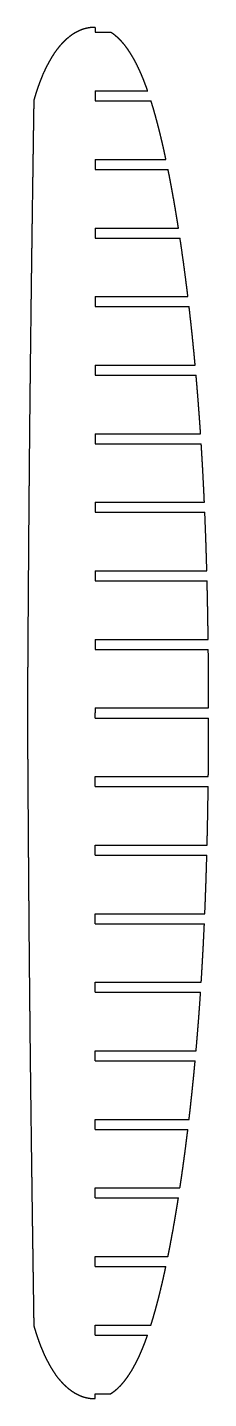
# Model space of a CAD drawing. Header units: metres. Extents: x 1 to 70, y -260 to 260.
import ezdxf

# ---------------------------------------------------------------- set-up
doc = ezdxf.new("R2010")
doc.units = ezdxf.units.M

msp = doc.modelspace()

# ---------------------------------------------------------------- linework, layer by layer
for p, q in [((26.64, 258.1, 873), (32.58, 258.1, 873)), ((26.64, 235.9, 873), (46.61, 235.9, 873)), ((26.64, 232.1, 873), (47.88, 232.1, 873)), ((26.64, 209.9, 873), (53.55, 209.9, 873)), ((26.64, 206.1, 873), (54.34, 206.1, 873)), ((26.64, 183.9, 873), (58.29, 183.9, 873)), ((26.64, 180.1, 873), (58.88, 180.1, 873)), ((26.64, 157.9, 873), (61.89, 157.9, 873)), ((26.64, 154.1, 873), (62.34, 154.1, 873)), ((26.64, 131.9, 873), (64.65, 131.9, 873)), ((26.64, 128.1, 873), (65, 128.1, 873)), ((26.64, 105.9, 873), (66.71, 105.9, 873)), ((26.64, 102.1, 873), (66.95, 102.1, 873)), ((26.64, 79.9, 873), (68.15, 79.9, 873)), ((26.64, 76.1, 873), (68.32, 76.1, 873)), ((26.64, 53.9, 873), (69.08, 53.9, 873)), ((26.64, 50.1, 873), (69.18, 50.1, 873)), ((26.64, 27.9, 873), (69.59, 27.9, 873)), ((26.64, 24.1, 873), (69.63, 24.1, 873)), ((26.64, 1.9, 873), (69.76, 1.9, 873)), ((26.64, -1.9, 873), (69.76, -1.9, 873)), ((26.64, -24.1, 873), (69.64, -24.1, 873)), ((26.64, -27.9, 873), (69.59, -27.9, 873)), ((26.64, -50.1, 873), (69.18, -50.1, 873)), ((26.64, -53.9, 873), (69.08, -53.9, 873)), ((26.64, -76.1, 873), (68.32, -76.1, 873)), ((26.64, -79.9, 873), (68.15, -79.9, 873)), ((26.64, -102.1, 873), (66.95, -102.1, 873)), ((26.64, -105.9, 873), (66.71, -105.9, 873)), ((26.64, -128.1, 873), (64.99, -128.1, 873)), ((26.64, -131.9, 873), (64.65, -131.9, 873)), ((26.64, -154.1, 873), (62.33, -154.1, 873)), ((26.64, -157.9, 873), (61.88, -157.9, 873)), ((26.64, -180.1, 873), (58.86, -180.1, 873)), ((26.64, -183.9, 873), (58.27, -183.9, 873)), ((26.64, -206.1, 873), (54.31, -206.1, 873)), ((26.64, -209.9, 873), (53.52, -209.9, 873)), ((26.64, -232.1, 873), (47.84, -232.1, 873)), ((26.64, -235.9, 873), (46.58, -235.9, 873)), ((26.64, -258.1, 873), (32.56, -258.1, 873))]:
    msp.add_line(p, q)
for points, knots in [([(26.64, 259.95, 873), (26.15, 259.97, 873), (25.66, 259.96, 873), (25.17, 259.93, 873), (24.68, 259.88, 873), (24.19, 259.81, 873), (23.71, 259.71, 873), (23.23, 259.6, 873), (22.56, 259.41, 873), (22.38, 259.36, 873), (22.19, 259.3, 873), (22, 259.24, 873), (21.82, 259.17, 873), (21.63, 259.1, 873), (21.45, 259.04, 873), (20.67, 258.73, 873), (20.08, 258.47, 873), (19.5, 258.18, 873), (18.94, 257.87, 873), (18.39, 257.53, 873), (17.85, 257.18, 873), (17.33, 256.8, 873), (16.08, 255.83, 873), (15.36, 255.21, 873), (14.68, 254.56, 873), (14.02, 253.87, 873), (13.39, 253.17, 873), (12.79, 252.43, 873), (12.21, 251.68, 873), (10.99, 249.98, 873), (10.35, 249.02, 873), (9.75, 248.04, 873), (9.18, 247.04, 873), (8.63, 246.03, 873), (8.11, 245, 873), (7.62, 243.96, 873), (6.57, 241.63, 873), (6.03, 240.32, 873), (5.52, 239.01, 873), (5.03, 237.68, 873), (4.57, 236.35, 873), (4.14, 235.01, 873), (3.73, 233.66, 873), (3.34, 232.3, 873)], [0, 0, 0, 0, 0, 0, 0, 0, 0, 0.101698, 0.101698, 0.101698, 0.101698, 0.101698, 0.101698, 0.101698, 0.142322, 0.142322, 0.142322, 0.142322, 0.142322, 0.142322, 0.142322, 0.275193, 0.275193, 0.275193, 0.275193, 0.275193, 0.275193, 0.275193, 0.470622, 0.470622, 0.470622, 0.470622, 0.470622, 0.470622, 0.470622, 0.708459, 0.708459, 0.708459, 0.708459, 0.708459, 0.708459, 0.708459, 1, 1, 1, 1, 1, 1, 1, 1, 1]), ([(46.61, 235.9, 873), (46.46, 236.35, 873), (46.3, 236.79, 873), (46.14, 237.24, 873), (45.98, 237.68, 873), (45.81, 238.12, 873), (45.64, 238.57, 873), (45.47, 239.01, 873), (44.92, 240.43, 873), (44.52, 241.4, 873), (44.11, 242.37, 873), (43.68, 243.34, 873), (43.24, 244.3, 873), (42.79, 245.25, 873), (42.31, 246.19, 873), (41.4, 247.89, 873), (40.97, 248.66, 873), (40.52, 249.42, 873), (40.06, 250.17, 873), (39.59, 250.91, 873), (39.09, 251.63, 873), (38.57, 252.34, 873), (37.55, 253.65, 873), (37.05, 254.26, 873), (36.53, 254.84, 873), (35.99, 255.41, 873), (35.42, 255.96, 873), (34.84, 256.48, 873), (34.23, 256.97, 873), (33.47, 257.52, 873), (33.34, 257.61, 873), (33.22, 257.69, 873), (33.1, 257.78, 873), (32.97, 257.86, 873), (32.84, 257.94, 873), (32.71, 258.02, 873), (32.58, 258.1, 873)], [0, 0, 0, 0, 0, 0, 0, 0, 0, 0.141495, 0.141495, 0.141495, 0.141495, 0.141495, 0.141495, 0.141495, 0.456975, 0.456975, 0.456975, 0.456975, 0.456975, 0.456975, 0.456975, 0.72018, 0.72018, 0.72018, 0.72018, 0.72018, 0.72018, 0.72018, 0.954821, 0.954821, 0.954821, 0.954821, 0.954821, 0.954821, 0.954821, 1, 1, 1, 1, 1, 1, 1, 1, 1]), ([(3.34, 232.3, 873), (3.34, 232.3, 873), (3.34, 232.3, 873), (3.34, 232.3, 873), (3.34, 232.3, 873), (3.34, 232.3, 873), (3.34, 232.3, 873), (3.34, 232.3, 873), (3.34, 232.3, 873), (3.34, 232.3, 873), (3.34, 232.29, 873), (3.34, 232.29, 873), (3.34, 232.28, 873), (3.34, 232.28, 873), (3.34, 232.27, 873), (3.34, 232.25, 873), (3.34, 232.24, 873), (3.34, 232.22, 873), (3.34, 232.21, 873), (3.34, 232.19, 873), (3.34, 232.16, 873), (3.34, 232.14, 873), (3.34, 232.09, 873), (3.34, 232.07, 873), (3.34, 232.05, 873), (3.34, 232.02, 873), (3.34, 232, 873), (3.34, 231.97, 873), (3.34, 231.95, 873), (3.34, 231.87, 873), (3.33, 231.83, 873), (3.33, 231.78, 873), (3.33, 231.72, 873), (3.33, 231.66, 873), (3.33, 231.6, 873), (3.33, 231.53, 873), (3.33, 231.38, 873), (3.33, 231.3, 873), (3.33, 231.21, 873), (3.32, 231.11, 873), (3.32, 231.01, 873), (3.32, 230.9, 873), (3.32, 230.79, 873), (3.31, 230.45, 873), (3.31, 230.23, 873), (3.31, 230.01, 873), (3.3, 229.79, 873), (3.3, 229.57, 873), (3.3, 229.36, 873), (3.3, 229.14, 873), (3.29, 228.56, 873), (3.28, 228.2, 873), (3.28, 227.84, 873), (3.27, 227.47, 873), (3.27, 227.11, 873), (3.26, 226.75, 873), (3.26, 226.39, 873), (3.24, 225.26, 873), (3.23, 224.49, 873), (3.22, 223.72, 873), (3.21, 222.95, 873), (3.19, 222.18, 873), (3.18, 221.41, 873), (3.17, 220.64, 873), (3.15, 219.35, 873), (3.15, 218.82, 873), (3.14, 218.26, 873), (3.13, 217.7, 873), (3.12, 217.11, 873), (3.11, 216.51, 873), (3.1, 215.88, 873), (3.09, 214.91, 873), (3.08, 214.57, 873), (3.08, 214.23, 873), (3.07, 213.9, 873), (3.07, 213.56, 873), (3.06, 213.23, 873), (3.06, 212.89, 873), (3.05, 212.14, 873), (3.04, 211.72, 873), (3.04, 211.3, 873), (3.03, 210.87, 873), (3.02, 210.43, 873), (3.02, 209.99, 873), (3.01, 209.54, 873), (2.97, 206.86, 873), (2.94, 204.64, 873), (2.91, 202.41, 873), (2.88, 200.19, 873), (2.84, 197.97, 873), (2.81, 195.75, 873), (2.78, 193.52, 873), (2.68, 186.06, 873), (2.6, 180.81, 873), (2.53, 175.57, 873), (2.46, 170.32, 873), (2.39, 165.08, 873), (2.32, 159.83, 873), (2.26, 154.59, 873), (2.14, 145.22, 873), (2.09, 141.1, 873), (2.04, 136.98, 873), (1.99, 132.86, 873), (1.95, 128.74, 873), (1.9, 124.62, 873), (1.86, 120.49, 873), (1.77, 112.25, 873), (1.73, 108.12, 873), (1.69, 104, 873), (1.65, 99.87, 873), (1.61, 95.74, 873), (1.57, 91.62, 873), (1.54, 87.49, 873), (1.47, 80.18, 873), (1.45, 76.98, 873), (1.42, 73.79, 873), (1.39, 70.6, 873), (1.37, 67.41, 873), (1.34, 64.22, 873), (1.32, 61.03, 873), (1.28, 55.09, 873), (1.26, 52.34, 873), (1.24, 49.59, 873), (1.22, 46.84, 873), (1.2, 44.09, 873), (1.18, 41.34, 873), (1.16, 38.59, 873), (1.13, 33.97, 873), (1.12, 32.1, 873), (1.1, 30.22, 873), (1.09, 28.35, 873), (1.08, 26.48, 873), (1.07, 24.61, 873), (1.05, 22.74, 873), (1.04, 20.13, 873), (1.03, 19.42, 873), (1.03, 18.73, 873), (1.02, 18.05, 873), (1.02, 17.39, 873), (1.02, 16.76, 873), (1.01, 16.14, 873), (1, 14.95, 873), (1, 14.37, 873), (1, 13.79, 873), (0.99, 13.21, 873), (0.99, 12.62, 873), (0.99, 12.04, 873), (0.98, 11.46, 873), (0.97, 10.21, 873), (0.97, 9.53, 873), (0.97, 8.86, 873), (0.96, 8.19, 873), (0.96, 7.51, 873), (0.95, 6.84, 873), (0.95, 6.17, 873), (0.94, 5.15, 873), (0.94, 4.8, 873), (0.94, 4.46, 873), (0.93, 4.12, 873), (0.93, 3.77, 873), (0.93, 3.43, 873), (0.93, 3.08, 873), (0.92, 2.55, 873), (0.92, 2.37, 873), (0.92, 2.2, 873), (0.92, 2.04, 873), (0.92, 1.89, 873), (0.92, 1.75, 873), (0.92, 1.61, 873), (0.92, 1.36, 873), (0.92, 1.24, 873), (0.92, 1.13, 873), (0.91, 1.03, 873), (0.91, 0.93, 873), (0.91, 0.85, 873), (0.91, 0.76, 873), (0.91, 0.65, 873), (0.91, 0.62, 873), (0.91, 0.58, 873), (0.91, 0.55, 873), (0.91, 0.52, 873), (0.91, 0.49, 873), (0.91, 0.46, 873), (0.91, 0.38, 873), (0.91, 0.34, 873), (0.91, 0.3, 873), (0.91, 0.27, 873), (0.91, 0.24, 873), (0.91, 0.21, 873), (0.91, 0.18, 873), (0.91, 0.13, 873), (0.91, 0.11, 873), (0.91, 0.09, 873), (0.91, 0.08, 873), (0.91, 0.06, 873), (0.91, 0.05, 873), (0.91, 0.04, 873), (0.91, 0.03, 873), (0.91, 0.02, 873), (0.91, 0.01, 873), (0.91, 0.01, 873), (0.91, 0, 873), (0.91, 0, 873), (0.91, 0, 873), (0.91, 0, 873), (0.91, 0, 873), (0.91, 0, 873), (0.91, 0, 873), (0.91, 0, 873), (0.91, 0, 873), (0.91, -0.01, 873), (0.91, -0.02, 873), (0.91, -0.03, 873), (0.91, -0.03, 873), (0.91, -0.05, 873), (0.91, -0.06, 873), (0.91, -0.08, 873), (0.91, -0.1, 873), (0.91, -0.14, 873), (0.91, -0.17, 873), (0.91, -0.2, 873), (0.91, -0.24, 873), (0.91, -0.27, 873), (0.91, -0.32, 873), (0.91, -0.37, 873), (0.91, -0.47, 873), (0.91, -0.52, 873), (0.91, -0.57, 873), (0.91, -0.63, 873), (0.91, -0.69, 873), (0.91, -0.75, 873), (0.91, -0.82, 873), (0.91, -0.97, 873), (0.92, -1.05, 873), (0.92, -1.14, 873), (0.92, -1.23, 873), (0.92, -1.32, 873), (0.92, -1.43, 873), (0.92, -1.53, 873), (0.92, -1.86, 873), (0.92, -2.08, 873), (0.92, -2.3, 873), (0.92, -2.52, 873), (0.93, -2.74, 873), (0.93, -2.95, 873), (0.93, -3.17, 873), (0.93, -3.76, 873), (0.93, -4.12, 873), (0.94, -4.48, 873), (0.94, -4.84, 873), (0.94, -5.21, 873), (0.94, -5.57, 873), (0.95, -5.93, 873), (0.95, -7.07, 873), (0.96, -7.84, 873), (0.96, -8.61, 873), (0.97, -9.39, 873), (0.97, -10.16, 873), (0.98, -10.93, 873), (0.98, -11.7, 873), (0.99, -13, 873), (1, -13.53, 873), (1, -14.09, 873), (1, -14.66, 873), (1.01, -15.25, 873), (1.01, -15.85, 873), (1.01, -16.48, 873), (1.02, -17.46, 873), (1.02, -17.79, 873), (1.02, -18.13, 873), (1.03, -18.47, 873), (1.03, -18.81, 873), (1.03, -19.14, 873), (1.03, -19.48, 873), (1.04, -20.23, 873), (1.04, -20.65, 873), (1.04, -21.08, 873), (1.05, -21.51, 873), (1.05, -21.95, 873), (1.05, -22.39, 873), (1.05, -22.84, 873), (1.07, -25.44, 873), (1.09, -27.59, 873), (1.1, -29.73, 873), (1.11, -31.87, 873), (1.13, -34.02, 873), (1.14, -36.16, 873), (1.16, -38.3, 873), (1.21, -45.79, 873), (1.25, -51.14, 873), (1.28, -56.48, 873), (1.32, -61.82, 873), (1.37, -67.17, 873), (1.41, -72.51, 873), (1.45, -77.86, 873), (1.53, -87.33, 873), (1.57, -91.45, 873), (1.61, -95.58, 873), (1.65, -99.7, 873), (1.68, -103.83, 873), (1.73, -107.95, 873), (1.77, -112.08, 873), (1.85, -120.33, 873), (1.9, -124.45, 873), (1.94, -128.57, 873), (1.99, -132.69, 873), (2.04, -136.82, 873), (2.09, -140.94, 873), (2.14, -145.06, 873), (2.23, -152.37, 873), (2.27, -155.55, 873), (2.31, -158.73, 873), (2.35, -161.92, 873), (2.39, -165.1, 873), (2.43, -168.28, 873), (2.48, -171.47, 873), (2.56, -177.39, 873), (2.59, -180.14, 873), (2.63, -182.88, 873), (2.67, -185.62, 873), (2.71, -188.36, 873), (2.75, -191.1, 873), (2.78, -193.85, 873), (2.85, -198.45, 873), (2.88, -200.32, 873), (2.9, -202.18, 873), (2.93, -204.05, 873), (2.96, -205.91, 873), (2.98, -207.78, 873), (3.01, -209.64, 873), (3.05, -212.24, 873), (3.06, -212.95, 873), (3.07, -213.64, 873), (3.08, -214.31, 873), (3.09, -214.97, 873), (3.1, -215.6, 873), (3.11, -216.22, 873), (3.12, -217.4, 873), (3.13, -217.98, 873), (3.14, -218.56, 873), (3.15, -219.14, 873), (3.16, -219.72, 873), (3.17, -220.3, 873), (3.18, -220.88, 873), (3.19, -222.13, 873), (3.2, -222.8, 873), (3.21, -223.47, 873), (3.22, -224.14, 873), (3.23, -224.82, 873), (3.24, -225.49, 873), (3.25, -226.16, 873), (3.27, -227.17, 873), (3.27, -227.51, 873), (3.28, -227.86, 873), (3.28, -228.2, 873), (3.29, -228.54, 873), (3.29, -228.89, 873), (3.3, -229.23, 873), (3.3, -229.76, 873), (3.31, -229.94, 873), (3.31, -230.11, 873), (3.31, -230.27, 873), (3.31, -230.42, 873), (3.32, -230.56, 873), (3.32, -230.69, 873), (3.32, -230.95, 873), (3.32, -231.06, 873), (3.32, -231.17, 873), (3.33, -231.27, 873), (3.33, -231.37, 873), (3.33, -231.46, 873), (3.33, -231.54, 873), (3.33, -231.65, 873), (3.33, -231.69, 873), (3.33, -231.72, 873), (3.33, -231.76, 873), (3.33, -231.79, 873), (3.33, -231.82, 873), (3.33, -231.85, 873), (3.34, -231.92, 873), (3.34, -231.96, 873), (3.34, -232, 873), (3.34, -232.03, 873), (3.34, -232.07, 873), (3.34, -232.1, 873), (3.34, -232.12, 873), (3.34, -232.17, 873), (3.34, -232.19, 873), (3.34, -232.21, 873), (3.34, -232.22, 873), (3.34, -232.24, 873), (3.34, -232.25, 873), (3.34, -232.26, 873), (3.34, -232.27, 873), (3.34, -232.28, 873), (3.34, -232.28, 873), (3.34, -232.29, 873), (3.34, -232.29, 873), (3.34, -232.29, 873), (3.34, -232.29, 873), (3.34, -232.3, 873), (3.34, -232.3, 873), (3.34, -232.3, 873), (3.34, -232.3, 873), (3.34, -232.3, 873), (3.34, -232.3, 873), (3.34, -232.3, 873), (3.34, -232.3, 873)], [0, 0, 0, 0, 0, 0, 0, 0, 0, 0.002269, 0.002269, 0.002269, 0.002269, 0.002269, 0.002269, 0.002269, 0.004639, 0.004639, 0.004639, 0.004639, 0.004639, 0.004639, 0.004639, 0.007246, 0.007246, 0.007246, 0.007246, 0.007246, 0.007246, 0.007246, 0.008905, 0.008905, 0.008905, 0.008905, 0.008905, 0.008905, 0.008905, 0.011275, 0.011275, 0.011275, 0.011275, 0.011275, 0.011275, 0.011275, 0.013882, 0.013882, 0.013882, 0.013882, 0.013882, 0.013882, 0.013882, 0.018489, 0.018489, 0.018489, 0.018489, 0.018489, 0.018489, 0.018489, 0.026127, 0.026127, 0.026127, 0.026127, 0.026127, 0.026127, 0.026127, 0.042379, 0.042379, 0.042379, 0.042379, 0.042379, 0.042379, 0.042379, 0.053322, 0.053322, 0.053322, 0.053322, 0.053322, 0.053322, 0.053322, 0.059072, 0.059072, 0.059072, 0.059072, 0.059072, 0.059072, 0.059072, 0.066109, 0.066109, 0.066109, 0.066109, 0.066109, 0.066109, 0.066109, 0.100444, 0.100444, 0.100444, 0.100444, 0.100444, 0.100444, 0.100444, 0.181458, 0.181458, 0.181458, 0.181458, 0.181458, 0.181458, 0.181458, 0.245118, 0.245118, 0.245118, 0.245118, 0.245118, 0.245118, 0.245118, 0.308847, 0.308847, 0.308847, 0.308847, 0.308847, 0.308847, 0.308847, 0.358129, 0.358129, 0.358129, 0.358129, 0.358129, 0.358129, 0.358129, 0.400611, 0.400611, 0.400611, 0.400611, 0.400611, 0.400611, 0.400611, 0.429519, 0.429519, 0.429519, 0.429519, 0.429519, 0.429519, 0.429519, 0.440832, 0.440832, 0.440832, 0.440832, 0.440832, 0.440832, 0.440832, 0.451767, 0.451767, 0.451767, 0.451767, 0.451767, 0.451767, 0.451767, 0.464417, 0.464417, 0.464417, 0.464417, 0.464417, 0.464417, 0.464417, 0.470892, 0.470892, 0.470892, 0.470892, 0.470892, 0.470892, 0.470892, 0.474455, 0.474455, 0.474455, 0.474455, 0.474455, 0.474455, 0.474455, 0.478017, 0.478017, 0.478017, 0.478017, 0.478017, 0.478017, 0.478017, 0.479799, 0.479799, 0.479799, 0.479799, 0.479799, 0.479799, 0.479799, 0.482767, 0.482767, 0.482767, 0.482767, 0.482767, 0.482767, 0.482767, 0.485736, 0.485736, 0.485736, 0.485736, 0.485736, 0.485736, 0.485736, 0.488891, 0.488891, 0.488891, 0.488891, 0.488891, 0.488891, 0.488891, 0.491891, 0.491891, 0.491891, 0.491891, 0.491891, 0.491891, 0.491891, 0.494861, 0.494861, 0.494861, 0.494861, 0.494861, 0.494861, 0.494861, 0.497832, 0.497832, 0.497832, 0.497832, 0.497832, 0.497832, 0.497832, 0.500308, 0.500308, 0.500308, 0.500308, 0.500308, 0.500308, 0.500308, 0.502783, 0.502783, 0.502783, 0.502783, 0.502783, 0.502783, 0.502783, 0.507596, 0.507596, 0.507596, 0.507596, 0.507596, 0.507596, 0.507596, 0.515574, 0.515574, 0.515574, 0.515574, 0.515574, 0.515574, 0.515574, 0.532551, 0.532551, 0.532551, 0.532551, 0.532551, 0.532551, 0.532551, 0.543982, 0.543982, 0.543982, 0.543982, 0.543982, 0.543982, 0.543982, 0.549988, 0.549988, 0.549988, 0.549988, 0.549988, 0.549988, 0.549988, 0.557339, 0.557339, 0.557339, 0.557339, 0.557339, 0.557339, 0.557339, 0.591797, 0.591797, 0.591797, 0.591797, 0.591797, 0.591797, 0.591797, 0.677735, 0.677735, 0.677735, 0.677735, 0.677735, 0.677735, 0.677735, 0.744062, 0.744062, 0.744062, 0.744062, 0.744062, 0.744062, 0.744062, 0.810345, 0.810345, 0.810345, 0.810345, 0.810345, 0.810345, 0.810345, 0.861539, 0.861539, 0.861539, 0.861539, 0.861539, 0.861539, 0.861539, 0.905633, 0.905633, 0.905633, 0.905633, 0.905633, 0.905633, 0.905633, 0.935624, 0.935624, 0.935624, 0.935624, 0.935624, 0.935624, 0.935624, 0.947361, 0.947361, 0.947361, 0.947361, 0.947361, 0.947361, 0.947361, 0.958704, 0.958704, 0.958704, 0.958704, 0.958704, 0.958704, 0.958704, 0.971827, 0.971827, 0.971827, 0.971827, 0.971827, 0.971827, 0.971827, 0.978544, 0.978544, 0.978544, 0.978544, 0.978544, 0.978544, 0.978544, 0.98224, 0.98224, 0.98224, 0.98224, 0.98224, 0.98224, 0.98224, 0.985936, 0.985936, 0.985936, 0.985936, 0.985936, 0.985936, 0.985936, 0.987784, 0.987784, 0.987784, 0.987784, 0.987784, 0.987784, 0.987784, 0.990863, 0.990863, 0.990863, 0.990863, 0.990863, 0.990863, 0.990863, 0.993943, 0.993943, 0.993943, 0.993943, 0.993943, 0.993943, 0.993943, 0.996099, 0.996099, 0.996099, 0.996099, 0.996099, 0.996099, 0.996099, 1, 1, 1, 1, 1, 1, 1, 1, 1]), ([(53.55, 209.9, 873), (53.33, 210.95, 873), (53.1, 212, 873), (52.87, 213.05, 873), (52.64, 214.1, 873), (52.4, 215.14, 873), (52.16, 216.19, 873), (51.91, 217.24, 873), (51.32, 219.7, 873), (50.97, 221.12, 873), (50.61, 222.53, 873), (50.24, 223.94, 873), (49.86, 225.36, 873), (49.47, 226.76, 873), (49.07, 228.17, 873), (48.56, 229.89, 873), (48.46, 230.21, 873), (48.36, 230.53, 873), (48.27, 230.85, 873), (48.17, 231.17, 873), (48.07, 231.48, 873), (47.97, 231.79, 873), (47.88, 232.1, 873)], [0, 0, 0, 0, 0, 0, 0, 0, 0, 0.373864, 0.373864, 0.373864, 0.373864, 0.373864, 0.373864, 0.373864, 0.88219, 0.88219, 0.88219, 0.88219, 0.88219, 0.88219, 0.88219, 1, 1, 1, 1, 1, 1, 1, 1, 1]), ([(58.29, 183.9, 873), (58.17, 184.68, 873), (58.05, 185.47, 873), (57.92, 186.25, 873), (57.79, 187.04, 873), (57.67, 187.82, 873), (57.54, 188.6, 873), (57.41, 189.38, 873), (56.94, 192.16, 873), (56.6, 194.16, 873), (56.25, 196.15, 873), (55.88, 198.15, 873), (55.51, 200.14, 873), (55.13, 202.13, 873), (54.74, 204.12, 873), (54.34, 206.1, 873)], [0, 0, 0, 0, 0, 0, 0, 0, 0, 0.28158, 0.28158, 0.28158, 0.28158, 0.28158, 0.28158, 0.28158, 1, 1, 1, 1, 1, 1, 1, 1, 1]), ([(64.65, 131.9, 873), (64.61, 132.33, 873), (64.57, 132.76, 873), (64.53, 133.19, 873), (64.49, 133.61, 873), (64.45, 134.04, 873), (64.41, 134.47, 873), (64.37, 134.9, 873), (64.11, 137.67, 873), (63.87, 140.02, 873), (63.64, 142.37, 873), (63.39, 144.72, 873), (63.14, 147.07, 873), (62.88, 149.41, 873), (62.61, 151.76, 873), (62.34, 154.1, 873)], [0, 0, 0, 0, 0, 0, 0, 0, 0, 0.154002, 0.154002, 0.154002, 0.154002, 0.154002, 0.154002, 0.154002, 1, 1, 1, 1, 1, 1, 1, 1, 1]), ([(66.71, 105.9, 873), (66.6, 107.54, 873), (66.48, 109.18, 873), (66.37, 110.82, 873), (66.25, 112.45, 873), (66.13, 114.09, 873), (66.01, 115.73, 873), (65.88, 117.37, 873), (65.66, 120.14, 873), (65.57, 121.28, 873), (65.48, 122.42, 873), (65.39, 123.56, 873), (65.29, 124.7, 873), (65.19, 125.83, 873), (65.1, 126.97, 873), (65, 128.1, 873)], [0, 0, 0, 0, 0, 0, 0, 0, 0, 0.58957, 0.58957, 0.58957, 0.58957, 0.58957, 0.58957, 0.58957, 1, 1, 1, 1, 1, 1, 1, 1, 1]), ([(68.15, 79.9, 873), (68.14, 80.01, 873), (68.14, 80.11, 873), (68.13, 80.22, 873), (68.13, 80.33, 873), (68.13, 80.43, 873), (68.12, 80.54, 873), (68.12, 80.65, 873), (67.99, 83.42, 873), (67.86, 86.09, 873), (67.73, 88.76, 873), (67.58, 91.43, 873), (67.44, 94.1, 873), (67.28, 96.77, 873), (67.12, 99.43, 873), (66.95, 102.1, 873)], [0, 0, 0, 0, 0, 0, 0, 0, 0, 0.038507, 0.038507, 0.038507, 0.038507, 0.038507, 0.038507, 0.038507, 1, 1, 1, 1, 1, 1, 1, 1, 1]), ([(69.76, 1.9, 873), (69.76, 2.04, 873), (69.76, 2.17, 873), (69.76, 2.31, 873), (69.76, 2.44, 873), (69.76, 2.58, 873), (69.76, 2.71, 873), (69.76, 2.85, 873), (69.75, 5.63, 873), (69.75, 8.26, 873), (69.74, 10.9, 873), (69.72, 13.54, 873), (69.71, 16.18, 873), (69.69, 18.82, 873), (69.66, 21.46, 873), (69.63, 24.1, 873)], [0, 0, 0, 0, 0, 0, 0, 0, 0, 0.04892, 0.04892, 0.04892, 0.04892, 0.04892, 0.04892, 0.04892, 1, 1, 1, 1, 1, 1, 1, 1, 1]), ([(69.64, -24.1, 873), (69.66, -21.9, 873), (69.68, -19.7, 873), (69.7, -17.51, 873), (69.71, -15.31, 873), (69.73, -13.11, 873), (69.74, -10.91, 873), (69.74, -8.71, 873), (69.75, -5.94, 873), (69.75, -5.36, 873), (69.75, -4.79, 873), (69.75, -4.21, 873), (69.76, -3.63, 873), (69.76, -3.05, 873), (69.76, -2.48, 873), (69.76, -1.9, 873)], [0, 0, 0, 0, 0, 0, 0, 0, 0, 0.792064, 0.792064, 0.792064, 0.792064, 0.792064, 0.792064, 0.792064, 1, 1, 1, 1, 1, 1, 1, 1, 1]), ([(66.95, -102.1, 873), (66.96, -101.94, 873), (66.97, -101.78, 873), (66.98, -101.62, 873), (66.99, -101.47, 873), (67, -101.31, 873), (67.01, -101.15, 873), (67.02, -100.99, 873), (67.19, -98.22, 873), (67.35, -95.6, 873), (67.5, -92.98, 873), (67.64, -90.37, 873), (67.78, -87.75, 873), (67.91, -85.13, 873), (68.03, -82.52, 873), (68.15, -79.9, 873)], [0, 0, 0, 0, 0, 0, 0, 0, 0, 0.057225, 0.057225, 0.057225, 0.057225, 0.057225, 0.057225, 0.057225, 1, 1, 1, 1, 1, 1, 1, 1, 1]), ([(62.33, -154.1, 873), (62.45, -153.06, 873), (62.57, -152.02, 873), (62.69, -150.98, 873), (62.81, -149.94, 873), (62.92, -148.89, 873), (63.04, -147.85, 873), (63.15, -146.81, 873), (63.37, -144.76, 873), (63.48, -143.76, 873), (63.58, -142.75, 873), (63.69, -141.75, 873), (63.79, -140.74, 873), (63.89, -139.73, 873), (63.99, -138.71, 873), (64.17, -136.98, 873), (64.24, -136.25, 873), (64.31, -135.53, 873), (64.38, -134.8, 873), (64.44, -134.08, 873), (64.51, -133.35, 873), (64.58, -132.63, 873), (64.65, -131.9, 873)], [0, 0, 0, 0, 0, 0, 0, 0, 0, 0.377279, 0.377279, 0.377279, 0.377279, 0.377279, 0.377279, 0.377279, 0.740506, 0.740506, 0.740506, 0.740506, 0.740506, 0.740506, 0.740506, 1, 1, 1, 1, 1, 1, 1, 1, 1]), ([(58.86, -180.1, 873), (59.15, -178.16, 873), (59.44, -176.21, 873), (59.72, -174.26, 873), (60, -172.32, 873), (60.27, -170.37, 873), (60.53, -168.42, 873), (60.79, -166.47, 873), (61.15, -163.69, 873), (61.26, -162.86, 873), (61.36, -162.04, 873), (61.47, -161.21, 873), (61.57, -160.38, 873), (61.67, -159.56, 873), (61.78, -158.73, 873), (61.88, -157.9, 873)], [0, 0, 0, 0, 0, 0, 0, 0, 0, 0.702319, 0.702319, 0.702319, 0.702319, 0.702319, 0.702319, 0.702319, 1, 1, 1, 1, 1, 1, 1, 1, 1]), ([(54.31, -206.1, 873), (54.6, -204.69, 873), (54.88, -203.29, 873), (55.15, -201.88, 873), (55.42, -200.47, 873), (55.68, -199.06, 873), (55.94, -197.65, 873), (56.2, -196.23, 873), (56.69, -193.46, 873), (56.93, -192.1, 873), (57.16, -190.73, 873), (57.39, -189.37, 873), (57.62, -188, 873), (57.84, -186.63, 873), (58.06, -185.27, 873), (58.27, -183.9, 873)], [0, 0, 0, 0, 0, 0, 0, 0, 0, 0.509007, 0.509007, 0.509007, 0.509007, 0.509007, 0.509007, 0.509007, 1, 1, 1, 1, 1, 1, 1, 1, 1]), ([(47.84, -232.1, 873), (48.32, -230.6, 873), (48.77, -229.09, 873), (49.21, -227.57, 873), (49.64, -226.05, 873), (50.05, -224.53, 873), (50.45, -223, 873), (50.84, -221.47, 873), (51.53, -218.69, 873), (51.83, -217.44, 873), (52.13, -216.19, 873), (52.42, -214.93, 873), (52.7, -213.68, 873), (52.98, -212.42, 873), (53.26, -211.16, 873), (53.52, -209.9, 873)], [0, 0, 0, 0, 0, 0, 0, 0, 0, 0.550617, 0.550617, 0.550617, 0.550617, 0.550617, 0.550617, 0.550617, 1, 1, 1, 1, 1, 1, 1, 1, 1]), ([(3.34, -232.3, 873), (3.74, -233.68, 873), (4.16, -235.06, 873), (4.6, -236.42, 873), (5.07, -237.78, 873), (5.56, -239.13, 873), (6.08, -240.47, 873), (6.64, -241.79, 873), (7.72, -244.18, 873), (8.23, -245.24, 873), (8.77, -246.29, 873), (9.33, -247.32, 873), (9.92, -248.34, 873), (10.55, -249.34, 873), (11.21, -250.32, 873), (12.71, -252.35, 873), (13.57, -253.4, 873), (14.47, -254.41, 873), (15.44, -255.36, 873), (16.46, -256.25, 873), (17.56, -257.05, 873), (18.71, -257.77, 873), (20.05, -258.44, 873), (20.19, -258.5, 873), (20.32, -258.57, 873), (20.46, -258.63, 873), (20.6, -258.69, 873), (20.73, -258.75, 873), (20.87, -258.81, 873), (21.24, -258.96, 873), (21.47, -259.05, 873), (21.7, -259.14, 873), (21.93, -259.22, 873), (22.16, -259.29, 873), (22.4, -259.37, 873), (22.63, -259.43, 873), (23.12, -259.57, 873), (23.38, -259.63, 873), (23.64, -259.69, 873), (23.91, -259.74, 873), (24.17, -259.79, 873), (24.43, -259.83, 873), (24.7, -259.87, 873), (25.17, -259.92, 873), (25.38, -259.93, 873), (25.59, -259.95, 873), (25.8, -259.96, 873), (26.01, -259.96, 873), (26.22, -259.96, 873), (26.43, -259.96, 873), (26.64, -259.95, 873)], [0, 0, 0, 0, 0, 0, 0, 0, 0, 0.02058668, 0.02058668, 0.02058668, 0.02058668, 0.02058668, 0.02058668, 0.02058668, 0.03746998, 0.03746998, 0.03746998, 0.03746998, 0.03746998, 0.03746998, 0.03746998, 0.05683159, 0.05683159, 0.05683159, 0.05683159, 0.05683159, 0.05683159, 0.05683159, 0.05899488, 0.05899488, 0.05899488, 0.05899488, 0.05899488, 0.05899488, 0.05899488, 0.06260053, 0.06260053, 0.06260053, 0.06260053, 0.06260053, 0.06260053, 0.06260053, 0.06656682, 0.06656682, 0.06656682, 0.06656682, 0.06656682, 0.06656682, 0.06656682, 0.06969582, 0.06969582, 0.06969582, 0.06969582, 0.06969582, 0.06969582, 0.06969582, 0.06969582, 0.06969582]), ([(32.56, -258.1, 873), (33.02, -257.82, 873), (33.47, -257.52, 873), (33.91, -257.2, 873), (34.33, -256.87, 873), (34.74, -256.52, 873), (35.14, -256.16, 873), (35.53, -255.79, 873), (36.59, -254.73, 873), (37.23, -254.02, 873), (37.84, -253.29, 873), (38.43, -252.53, 873), (38.98, -251.75, 873), (39.52, -250.96, 873), (40.03, -250.15, 873), (41.15, -248.28, 873), (41.75, -247.22, 873), (42.32, -246.14, 873), (42.86, -245.04, 873), (43.38, -243.94, 873), (43.88, -242.82, 873), (44.36, -241.7, 873), (45.01, -240.1, 873), (45.2, -239.62, 873), (45.39, -239.14, 873), (45.58, -238.64, 873), (45.77, -238.14, 873), (45.96, -237.63, 873), (46.15, -237.11, 873), (46.36, -236.5, 873), (46.39, -236.42, 873), (46.43, -236.33, 873), (46.46, -236.25, 873), (46.49, -236.16, 873), (46.52, -236.07, 873), (46.55, -235.99, 873), (46.58, -235.9, 873)], [0, 0, 0, 0, 0, 0, 0, 0, 0, 0.162988, 0.162988, 0.162988, 0.162988, 0.162988, 0.162988, 0.162988, 0.452221, 0.452221, 0.452221, 0.452221, 0.452221, 0.452221, 0.452221, 0.82158, 0.82158, 0.82158, 0.82158, 0.82158, 0.82158, 0.82158, 0.975094, 0.975094, 0.975094, 0.975094, 0.975094, 0.975094, 0.975094, 1, 1, 1, 1, 1, 1, 1, 1, 1])]:
    msp.add_open_spline(points, degree=8, knots=knots)
for points, degree in [([(26.64, 259.95, 873), (26.64, 258.1, 873)], 1), ([(26.64, 235.9, 873), (26.64, 232.1, 873)], 1), ([(26.64, 209.9, 873), (26.64, 206.1, 873)], 1), ([(26.64, 183.9, 873), (26.64, 180.1, 873)], 1), ([(61.89, 157.9, 873), (61.55, 160.68, 873), (61.21, 163.46, 873), (60.85, 166.24, 873), (60.48, 169.01, 873), (60.1, 171.79, 873), (59.7, 174.56, 873), (59.3, 177.33, 873), (58.88, 180.1, 873)], 8), ([(26.64, 157.9, 873), (26.64, 154.1, 873)], 1), ([(26.64, 131.9, 873), (26.64, 128.1, 873)], 1), ([(26.64, 105.9, 873), (26.64, 102.1, 873)], 1), ([(26.64, 79.9, 873), (26.64, 76.1, 873)], 1), ([(69.08, 53.9, 873), (69.01, 56.68, 873), (68.93, 59.45, 873), (68.84, 62.23, 873), (68.75, 65, 873), (68.65, 67.78, 873), (68.54, 70.55, 873), (68.43, 73.33, 873), (68.32, 76.1, 873)], 8), ([(26.64, 53.9, 873), (26.64, 50.1, 873)], 1), ([(69.59, 27.9, 873), (69.56, 30.68, 873), (69.52, 33.45, 873), (69.47, 36.23, 873), (69.42, 39, 873), (69.37, 41.78, 873), (69.31, 44.55, 873), (69.25, 47.33, 873), (69.18, 50.1, 873)], 8), ([(26.64, 27.9, 873), (26.64, 24.1, 873)], 1), ([(26.64, 1.9, 873), (26.64, 0, 873)], 1), ([(26.64, -1.9, 873), (26.64, 0, 873)], 1), ([(26.64, -27.9, 873), (26.64, -24.1, 873)], 1), ([(69.18, -50.1, 873), (69.25, -47.33, 873), (69.32, -44.55, 873), (69.37, -41.78, 873), (69.43, -39, 873), (69.48, -36.23, 873), (69.52, -33.45, 873), (69.56, -30.68, 873), (69.59, -27.9, 873)], 8), ([(26.64, -53.9, 873), (26.64, -50.1, 873)], 1), ([(68.32, -76.1, 873), (68.43, -73.33, 873), (68.55, -70.55, 873), (68.65, -67.78, 873), (68.75, -65, 873), (68.84, -62.23, 873), (68.93, -59.45, 873), (69.01, -56.68, 873), (69.08, -53.9, 873)], 8), ([(26.64, -79.9, 873), (26.64, -76.1, 873)], 1), ([(26.64, -105.9, 873), (26.64, -102.1, 873)], 1), ([(64.99, -128.1, 873), (65.24, -125.33, 873), (65.47, -122.55, 873), (65.7, -119.78, 873), (65.92, -117.01, 873), (66.13, -114.23, 873), (66.33, -111.45, 873), (66.52, -108.68, 873), (66.71, -105.9, 873)], 8), ([(26.64, -131.9, 873), (26.64, -128.1, 873)], 1), ([(26.64, -157.9, 873), (26.64, -154.1, 873)], 1), ([(26.64, -183.9, 873), (26.64, -180.1, 873)], 1), ([(26.64, -209.9, 873), (26.64, -206.1, 873)], 1), ([(26.64, -235.9, 873), (26.64, -232.1, 873)], 1), ([(26.64, -259.95, 873), (26.64, -258.1, 873)], 1)]:
    msp.add_open_spline(points, degree=degree)

doc.saveas('drawing.dxf')
